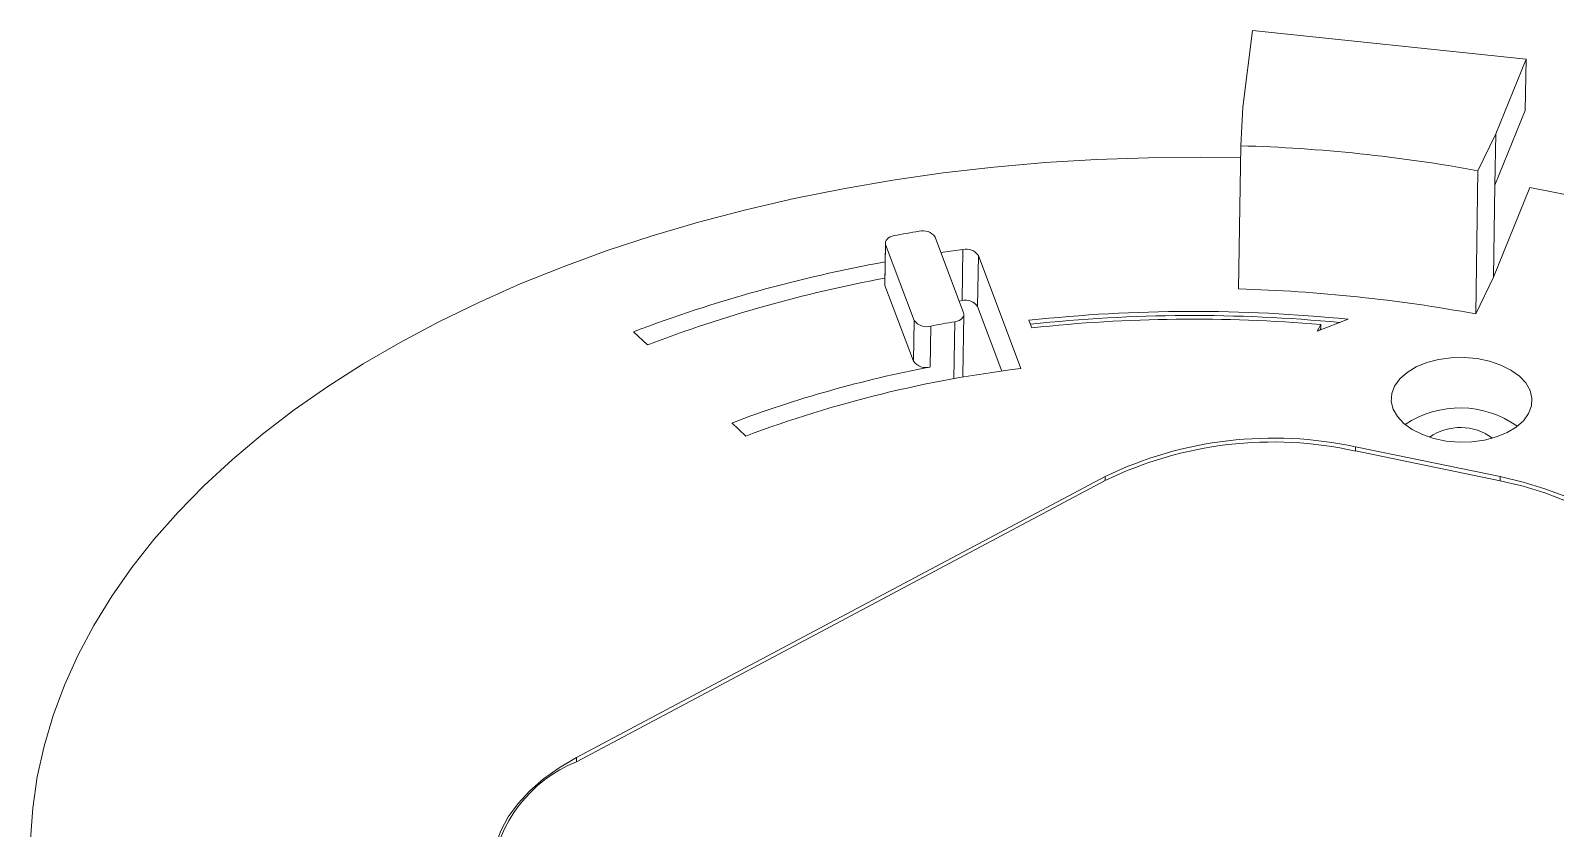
# Model space of a CAD drawing. Header units: inches. Extents: x 1848 to 4019, y 409 to 905.
# Drawn here: x 3741.11 to 3776.84, y 505.22 to 523.92 of the extents above; entities that cross this region are included whole.
import ezdxf

# ---------------------------------------------------------------- set-up
doc = ezdxf.new("R2010")
doc.units = ezdxf.units.IN

msp = doc.modelspace()

# ---------------------------------------------------------------- linework, layer by layer
at = {"color": 7, "linetype": 'Continuous', "lineweight": 15}
for p, q in [((3769.736, 523.917), (3769.511, 522.117)), ((3776.146, 523.243), (3769.736, 523.917)), ((3775.437, 521.494), (3776.146, 523.243)), ((3776.128, 522.045), (3776.146, 523.243)), ((3769.511, 522.117), (3769.463, 521.215)), ((3775.418, 520.296), (3776.128, 522.045)), ((3775.019, 520.631), (3775.437, 521.494)), ((3775.437, 521.494), (3775.418, 520.296)), ((3769.463, 521.215), (3769.411, 517.861)), ((3775.019, 520.631), (3774.967, 517.277)), ((3775.418, 520.296), (3775.384, 518.14)), ((3775.384, 518.14), (3776.236, 520.239)), ((3761.136, 518.943), (3761.121, 517.985)), ((3761.143, 518.901), (3761.128, 517.943)), ((3761.143, 518.901), (3761.811, 517.126)), ((3762.97, 517.305), (3762.303, 519.077)), ((3762.952, 518.786), (3762.44, 518.714)), ((3762.934, 517.589), (3762.952, 518.786)), ((3763.315, 518.647), (3763.296, 517.449)), ((3764.312, 515.997), (3763.315, 518.647)), ((3774.967, 517.277), (3775.384, 518.14)), ((3761.128, 517.943), (3761.796, 516.168)), ((3762.866, 517.579), (3762.934, 517.589)), ((3763.296, 517.449), (3763.865, 515.937)), ((3761.796, 516.168), (3761.811, 517.126)), ((3762.2, 516.991), (3762.185, 516.033)), ((3762.955, 515.825), (3762.977, 517.263)), ((3764.5, 517.127), (3764.567, 516.95)), ((3771.251, 516.869), (3771.977, 517.151)), ((3771.337, 517.028), (3771.251, 516.869)), ((3771.336, 516.932), (3771.337, 517.028)), ((3755.24, 516.859), (3755.568, 516.554)), ((3771.336, 516.932), (3771.315, 516.894)), ((3757.538, 514.721), (3757.867, 514.415)), ((3772.154, 514.161), (3772.152, 514.065)), ((3775.542, 513.464), (3772.154, 514.161)), ((3775.541, 513.368), (3772.152, 514.065)), ((3766.285, 513.469), (3753.901, 506.881)), ((3766.284, 513.373), (3766.285, 513.469)), ((3775.541, 513.368), (3775.542, 513.464)), ((3766.284, 513.373), (3753.899, 506.785)), ((3753.901, 506.881), (3753.899, 506.785))]:
    msp.add_line(p, q, dxfattribs=at)
at = {"color": 8, "linetype": 'Continuous', "lineweight": 15}
msp.add_line((3762.744, 515.757), (3762.765, 517.094), dxfattribs=at)
at = {"color": 7, "linetype": 'Continuous', "lineweight": 15, "flags": 128}
for points in [[(3741.11, 504.97), (3741.163, 505.7), (3741.27, 506.428), (3741.43, 507.152), (3741.643, 507.871), (3741.909, 508.582), (3742.226, 509.286), (3742.595, 509.98), (3743.015, 510.662), (3743.484, 511.333), (3744.002, 511.99), (3744.569, 512.632), (3745.182, 513.258), (3745.841, 513.866), (3746.544, 514.456), (3747.29, 515.027), (3748.078, 515.576), (3748.905, 516.104), (3749.772, 516.609), (3750.675, 517.09), (3751.612, 517.547), (3752.584, 517.978), (3753.586, 518.382), (3754.618, 518.759), (3755.677, 519.108), (3756.761, 519.428), (3757.869, 519.719), (3758.997, 519.98), (3760.145, 520.211), (3761.309, 520.411), (3762.487, 520.58), (3763.677, 520.717), (3764.878, 520.823), (3766.085, 520.896), (3767.298, 520.937), (3768.513, 520.946), (3769.459, 520.931)], [(3776.236, 520.239), (3777.418, 520.008)], [(3761.344, 519.111), (3761.293, 519.098), (3761.246, 519.08), (3761.207, 519.057), (3761.175, 519.03), (3761.152, 519), (3761.139, 518.968), (3761.136, 518.934), (3761.143, 518.901)], [(3761.128, 517.943), (3761.121, 517.976), (3761.121, 517.985)], [(3762.765, 517.094), (3762.817, 517.107), (3762.864, 517.125), (3762.904, 517.148), (3762.937, 517.175), (3762.96, 517.205), (3762.974, 517.238), (3762.977, 517.272), (3762.97, 517.305)], [(3776.205, 514.942), (3776.272, 515.12), (3776.283, 515.303), (3776.239, 515.484), (3776.139, 515.659), (3775.989, 515.819), (3775.792, 515.961), (3775.556, 516.079), (3775.289, 516.17), (3774.999, 516.229), (3774.697, 516.256), (3774.393, 516.249), (3774.098, 516.208), (3773.82, 516.135), (3773.571, 516.033), (3773.357, 515.904), (3773.188, 515.754), (3773.067, 515.587), (3773, 515.409), (3772.989, 515.226), (3773.034, 515.044), (3773.133, 514.87), (3773.284, 514.709), (3773.48, 514.567), (3773.716, 514.449), (3773.984, 514.358), (3774.273, 514.299), (3774.575, 514.272), (3774.879, 514.279), (3775.175, 514.32), (3775.452, 514.393), (3775.702, 514.495), (3775.915, 514.624), (3776.085, 514.774), (3776.205, 514.942)], [(3775.542, 513.464), (3776.076, 513.337), (3776.589, 513.18), (3777.075, 512.995), (3777.53, 512.783), (3777.951, 512.547), (3778.333, 512.287), (3778.673, 512.008), (3778.967, 511.711), (3779.214, 511.398), (3779.411, 511.074), (3779.556, 510.74)], [(3779.555, 510.644), (3779.41, 510.978), (3779.213, 511.303), (3778.966, 511.615), (3778.671, 511.912), (3778.331, 512.192), (3777.949, 512.451), (3777.529, 512.687), (3777.073, 512.899), (3776.587, 513.084), (3776.075, 513.241), (3775.541, 513.368)], [(3752.046, 503.465), (3751.954, 503.805), (3751.916, 504.148), (3751.932, 504.492), (3752.003, 504.832), (3752.127, 505.166), (3752.304, 505.491), (3752.531, 505.804), (3752.807, 506.103), (3753.129, 506.383), (3753.495, 506.643), (3753.901, 506.881)]]:
    msp.add_lwpolyline(points, dxfattribs=at)
at = {"color": 7, "linetype": 'Continuous', "lineweight": 15}
for centre, radius, start, end in [((3768.434, 484.72), 36.51, 79.6097, 88.3847), ((3767.94, 483.33), 36.384, 99.5153, 100.4462), ((3762.018, 518.879), 0.347, 34.6962, 105.4261), ((3763.033, 518.455), 0.341, 34.2844, 103.7319), ((3767.088, 485.633), 33.398, 100.2789, 110.7787), ((3767.119, 486.109), 32.562, 100.6107, 110.7761), ((3768.382, 481.366), 36.51, 79.6097, 88.3847), ((3763.015, 517.257), 0.341, 34.2844, 103.7319), ((3768.351, 481.68), 35.656, 84.163, 96.1996), ((3762.099, 517.327), 0.351, 214.989, 286.6913), ((3768.024, 486.805), 30.743, 99.8511, 100.9218), ((3768.349, 481.579), 35.661, 84.4793, 96.1403), ((3768.355, 481.999), 35.156, 85.1345, 96.1866), ((3767.333, 488.919), 27.598, 100.7518, 110.788), ((3767.684, 488.344), 27.858, 96.9511, 110.6338), ((3762.084, 516.369), 0.351, 214.989, 286.6913), ((3774.597, 512.752), 2.322, 54.5811, 123.6328), ((3774.606, 513.356), 1.259, 53.2173, 124.9967), ((3770.212, 505.29), 8.986, 77.5309, 115.921), ((3770.228, 505.264), 9.103, 77.785, 115.6669), ((3755.118, 503.796), 3.228, 112.1756, 172.7564)]:
    msp.add_arc(centre, radius, start, end, dxfattribs=at)
msp.add_ellipse((3762.654, 515.81), major_axis=(0.3, 0.028), ratio=0.613395, start_param=6.043632, end_param=6.216129, dxfattribs=at)

doc.saveas('drawing.dxf')
